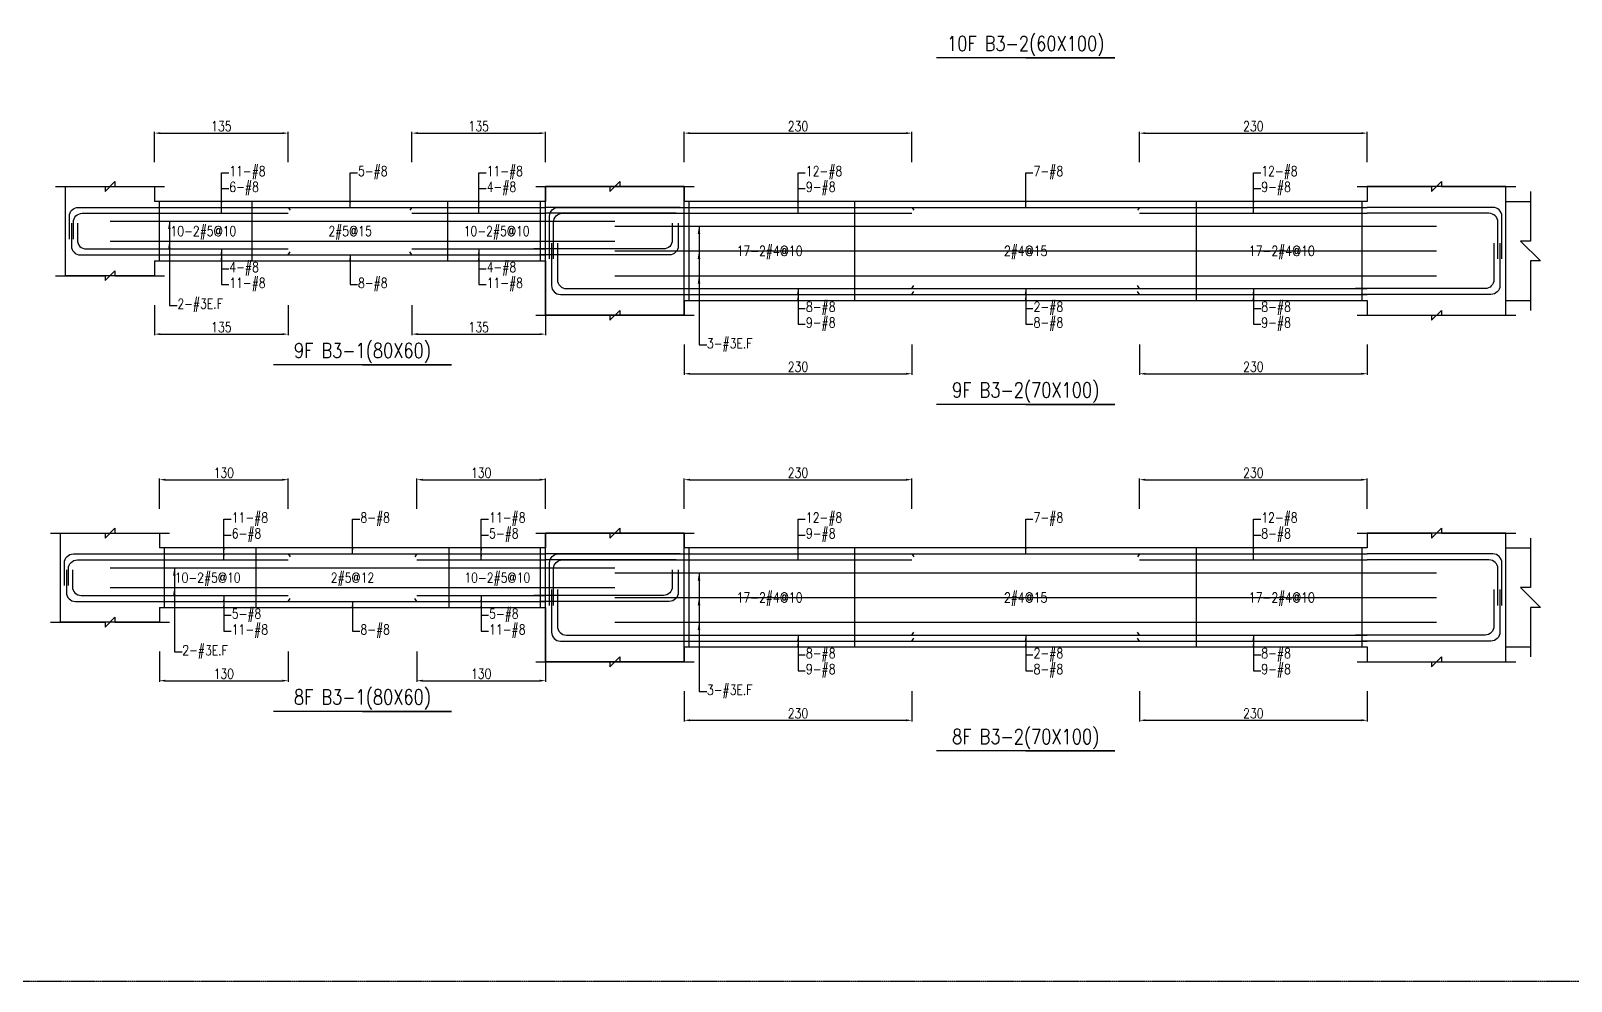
# Model space of a CAD drawing. Header units: millimetres. Extents: x 0 to 84580, y -12276 to 4373.
# Drawn here: x 43932 to 45488, y 0 to 960 of the extents above; entities that cross this region are included whole.
import ezdxf
from ezdxf.enums import TextEntityAlignment as Align

# ---------------------------------------------------------------- set-up
doc = ezdxf.new("R2010")
doc.units = ezdxf.units.MM
doc.header["$MEASUREMENT"] = 0
doc.linetypes.add('CENTER', pattern=[2, 1.25, -0.25, 0.25, -0.25])
for name, color, linetype in [('S-DIM', 2, 'Continuous'), ('S-GRID', 1, 'CENTER'), ('S-LEADER', 2, 'Continuous'), ('S-RC', 130, 'Continuous'), ('S-REINF', 6, 'Continuous'), ('S-TEXT', 2, 'Continuous')]:
    doc.layers.add(name, color=color, linetype=linetype)
doc.styles.add('CS4', font='romans.shx', dxfattribs={"width": 0.8, "bigfont": 'lsp.shx'})
doc.styles.get("Standard").update_dxf_attribs({"font": 'arial.ttf'})
doc.dimstyles.new('ISO-25', dxfattribs={"dimtxt": 2.5, "dimasz": 2.5, "dimexe": 1.25, "dimexo": 0.625, "dimtad": 1, "dimtxsty": 'Standard', "dimcen": 2.5, "dimadec": 0, "dimazin": 0, "dimtfac": 1, "dimtmove": 0, "dimatfit": 3, "dimfxl": 0, "dimarcsym": 0})

# ---------------------------------------------------------------- blocks, each defined once
blk = doc.blocks.new('*D471')
at = {"layer": 'DEFPOINTS', "color": 0, "transparency": 16777216}
for p in [(44191.9, 506.5), (44061.9, 476.5), (44191.9, 476.5)]:
    blk.add_point(p, dxfattribs=at)
at = {"layer": 'S-DIM', "color": 0, "lineweight": -2, "transparency": 16777216}
for p, q in [((44061.9, 477.1), (44061.9, 507.8)), ((44067.9, 506.5), (44185.9, 506.5)), ((44191.9, 477.1), (44191.9, 507.8))]:
    blk.add_line(p, q, dxfattribs=at)
at = {"layer": 'S-DIM', "color": 0, "transparency": 16777216}
for points in [[(44067.9, 507.5), (44067.9, 505.5), (44061.9, 506.5)], [(44185.9, 507.5), (44185.9, 505.5), (44191.9, 506.5)]]:
    blk.add_solid(points, dxfattribs=at)
at = {"layer": 'S-DIM', "color": 0, "transparency": 16777216, "insert": (44126.9, 513.5), "char_height": 10, "attachment_point": 5, "style": 'CS4'}
blk.add_mtext('130', dxfattribs=at)
blk = doc.blocks.new('*D472')
at = {"layer": 'DEFPOINTS', "color": 0, "transparency": 16777216}
for p in [(44451.9, 506.5), (44321.9, 476.5), (44451.9, 476.5)]:
    blk.add_point(p, dxfattribs=at)
at = {"layer": 'S-DIM', "color": 0, "lineweight": -2, "transparency": 16777216}
for p, q in [((44321.9, 477.1), (44321.9, 507.8)), ((44327.9, 506.5), (44445.9, 506.5)), ((44451.9, 477.1), (44451.9, 507.8))]:
    blk.add_line(p, q, dxfattribs=at)
at = {"layer": 'S-DIM', "color": 0, "transparency": 16777216}
for points in [[(44327.9, 507.5), (44327.9, 505.5), (44321.9, 506.5)], [(44445.9, 507.5), (44445.9, 505.5), (44451.9, 506.5)]]:
    blk.add_solid(points, dxfattribs=at)
at = {"layer": 'S-DIM', "color": 0, "transparency": 16777216, "insert": (44386.9, 513.5), "char_height": 10, "attachment_point": 5, "style": 'CS4'}
blk.add_mtext('130', dxfattribs=at)
blk = doc.blocks.new('*D473')
at = {"layer": 'DEFPOINTS', "color": 0, "transparency": 16777216}
for p in [(44061.9, 333.5), (44191.9, 333.5), (44191.9, 303.5)]:
    blk.add_point(p, dxfattribs=at)
at = {"layer": 'S-DIM', "color": 0, "lineweight": -2, "transparency": 16777216}
for p, q in [((44061.9, 332.9), (44061.9, 302.3)), ((44191.9, 332.9), (44191.9, 302.3)), ((44067.9, 303.5), (44185.9, 303.5))]:
    blk.add_line(p, q, dxfattribs=at)
at = {"layer": 'S-DIM', "color": 0, "transparency": 16777216}
for points in [[(44067.9, 304.5), (44067.9, 302.5), (44061.9, 303.5)], [(44185.9, 304.5), (44185.9, 302.5), (44191.9, 303.5)]]:
    blk.add_solid(points, dxfattribs=at)
at = {"layer": 'S-DIM', "color": 0, "transparency": 16777216, "insert": (44126.9, 310.5), "char_height": 10, "attachment_point": 5, "style": 'CS4'}
blk.add_mtext('130', dxfattribs=at)
blk = doc.blocks.new('*D474')
at = {"layer": 'DEFPOINTS', "color": 0, "transparency": 16777216}
for p in [(44321.9, 333.5), (44451.9, 333.5), (44451.9, 303.5)]:
    blk.add_point(p, dxfattribs=at)
at = {"layer": 'S-DIM', "color": 0, "lineweight": -2, "transparency": 16777216}
for p, q in [((44321.9, 332.9), (44321.9, 302.3)), ((44451.9, 332.9), (44451.9, 302.3)), ((44327.9, 303.5), (44445.9, 303.5))]:
    blk.add_line(p, q, dxfattribs=at)
at = {"layer": 'S-DIM', "color": 0, "transparency": 16777216}
for points in [[(44327.9, 304.5), (44327.9, 302.5), (44321.9, 303.5)], [(44445.9, 304.5), (44445.9, 302.5), (44451.9, 303.5)]]:
    blk.add_solid(points, dxfattribs=at)
at = {"layer": 'S-DIM', "color": 0, "transparency": 16777216, "insert": (44386.9, 310.5), "char_height": 10, "attachment_point": 5, "style": 'CS4'}
blk.add_mtext('130', dxfattribs=at)
blk = doc.blocks.new('*D475')
at = {"layer": 'DEFPOINTS', "color": 0, "transparency": 16777216}
for p in [(44191.9, 856.5), (44056.9, 826.5), (44191.9, 826.5)]:
    blk.add_point(p, dxfattribs=at)
at = {"layer": 'S-DIM', "color": 0, "lineweight": -2, "transparency": 16777216}
for p, q in [((44056.9, 827.1), (44056.9, 857.8)), ((44062.9, 856.5), (44185.9, 856.5)), ((44191.9, 827.1), (44191.9, 857.8))]:
    blk.add_line(p, q, dxfattribs=at)
at = {"layer": 'S-DIM', "color": 0, "transparency": 16777216}
for points in [[(44062.9, 857.5), (44062.9, 855.5), (44056.9, 856.5)], [(44185.9, 857.5), (44185.9, 855.5), (44191.9, 856.5)]]:
    blk.add_solid(points, dxfattribs=at)
at = {"layer": 'S-DIM', "color": 0, "transparency": 16777216, "insert": (44124.4, 863.5), "char_height": 10, "attachment_point": 5, "style": 'CS4'}
blk.add_mtext('135', dxfattribs=at)
blk = doc.blocks.new('*D476')
at = {"layer": 'DEFPOINTS', "color": 0, "transparency": 16777216}
for p in [(44451.9, 856.5), (44316.9, 826.5), (44451.9, 826.5)]:
    blk.add_point(p, dxfattribs=at)
at = {"layer": 'S-DIM', "color": 0, "lineweight": -2, "transparency": 16777216}
for p, q in [((44316.9, 827.1), (44316.9, 857.8)), ((44322.9, 856.5), (44445.9, 856.5)), ((44451.9, 827.1), (44451.9, 857.8))]:
    blk.add_line(p, q, dxfattribs=at)
at = {"layer": 'S-DIM', "color": 0, "transparency": 16777216}
for points in [[(44322.9, 857.5), (44322.9, 855.5), (44316.9, 856.5)], [(44445.9, 857.5), (44445.9, 855.5), (44451.9, 856.5)]]:
    blk.add_solid(points, dxfattribs=at)
at = {"layer": 'S-DIM', "color": 0, "transparency": 16777216, "insert": (44384.4, 863.5), "char_height": 10, "attachment_point": 5, "style": 'CS4'}
blk.add_mtext('135', dxfattribs=at)
blk = doc.blocks.new('*D477')
at = {"layer": 'DEFPOINTS', "color": 0, "transparency": 16777216}
for p in [(44056.9, 683.5), (44191.9, 683.5), (44191.9, 653.5)]:
    blk.add_point(p, dxfattribs=at)
at = {"layer": 'S-DIM', "color": 0, "lineweight": -2, "transparency": 16777216}
for p, q in [((44056.9, 682.9), (44056.9, 652.3)), ((44191.9, 682.9), (44191.9, 652.3)), ((44062.9, 653.5), (44185.9, 653.5))]:
    blk.add_line(p, q, dxfattribs=at)
at = {"layer": 'S-DIM', "color": 0, "transparency": 16777216}
for points in [[(44062.9, 654.5), (44062.9, 652.5), (44056.9, 653.5)], [(44185.9, 654.5), (44185.9, 652.5), (44191.9, 653.5)]]:
    blk.add_solid(points, dxfattribs=at)
at = {"layer": 'S-DIM', "color": 0, "transparency": 16777216, "insert": (44124.4, 660.5), "char_height": 10, "attachment_point": 5, "style": 'CS4'}
blk.add_mtext('135', dxfattribs=at)
blk = doc.blocks.new('*D478')
at = {"layer": 'DEFPOINTS', "color": 0, "transparency": 16777216}
for p in [(44316.9, 683.5), (44451.9, 683.5), (44451.9, 653.5)]:
    blk.add_point(p, dxfattribs=at)
at = {"layer": 'S-DIM', "color": 0, "lineweight": -2, "transparency": 16777216}
for p, q in [((44316.9, 682.9), (44316.9, 652.3)), ((44451.9, 682.9), (44451.9, 652.3)), ((44322.9, 653.5), (44445.9, 653.5))]:
    blk.add_line(p, q, dxfattribs=at)
at = {"layer": 'S-DIM', "color": 0, "transparency": 16777216}
for points in [[(44322.9, 654.5), (44322.9, 652.5), (44316.9, 653.5)], [(44445.9, 654.5), (44445.9, 652.5), (44451.9, 653.5)]]:
    blk.add_solid(points, dxfattribs=at)
at = {"layer": 'S-DIM', "color": 0, "transparency": 16777216, "insert": (44384.4, 660.5), "char_height": 10, "attachment_point": 5, "style": 'CS4'}
blk.add_mtext('135', dxfattribs=at)
blk = doc.blocks.new('*D491')
at = {"layer": 'DEFPOINTS', "color": 0, "transparency": 16777216}
for p in [(44821.9, 506.5), (44591.9, 476.5), (44821.9, 476.5)]:
    blk.add_point(p, dxfattribs=at)
at = {"layer": 'S-DIM', "color": 0, "lineweight": -2, "transparency": 16777216}
for p, q in [((44591.9, 477.1), (44591.9, 507.8)), ((44597.9, 506.5), (44815.9, 506.5)), ((44821.9, 477.1), (44821.9, 507.8))]:
    blk.add_line(p, q, dxfattribs=at)
at = {"layer": 'S-DIM', "color": 0, "transparency": 16777216}
for points in [[(44597.9, 507.5), (44597.9, 505.5), (44591.9, 506.5)], [(44815.9, 507.5), (44815.9, 505.5), (44821.9, 506.5)]]:
    blk.add_solid(points, dxfattribs=at)
at = {"layer": 'S-DIM', "color": 0, "transparency": 16777216, "insert": (44706.9, 513.5), "char_height": 10, "attachment_point": 5, "style": 'CS4'}
blk.add_mtext('230', dxfattribs=at)
blk = doc.blocks.new('*D492')
at = {"layer": 'DEFPOINTS', "color": 0, "transparency": 16777216}
for p in [(45281.9, 506.5), (45051.9, 476.5), (45281.9, 476.5)]:
    blk.add_point(p, dxfattribs=at)
at = {"layer": 'S-DIM', "color": 0, "lineweight": -2, "transparency": 16777216}
for p, q in [((45051.9, 477.1), (45051.9, 507.8)), ((45057.9, 506.5), (45275.9, 506.5)), ((45281.9, 477.1), (45281.9, 507.8))]:
    blk.add_line(p, q, dxfattribs=at)
at = {"layer": 'S-DIM', "color": 0, "transparency": 16777216}
for points in [[(45057.9, 507.5), (45057.9, 505.5), (45051.9, 506.5)], [(45275.9, 507.5), (45275.9, 505.5), (45281.9, 506.5)]]:
    blk.add_solid(points, dxfattribs=at)
at = {"layer": 'S-DIM', "color": 0, "transparency": 16777216, "insert": (45166.9, 513.5), "char_height": 10, "attachment_point": 5, "style": 'CS4'}
blk.add_mtext('230', dxfattribs=at)
blk = doc.blocks.new('*D493')
at = {"layer": 'DEFPOINTS', "color": 0, "transparency": 16777216}
for p in [(44591.9, 293.5), (44821.9, 293.5), (44821.9, 263.5)]:
    blk.add_point(p, dxfattribs=at)
at = {"layer": 'S-DIM', "color": 0, "lineweight": -2, "transparency": 16777216}
for p, q in [((44591.9, 292.9), (44591.9, 262.3)), ((44821.9, 292.9), (44821.9, 262.3)), ((44597.9, 263.5), (44815.9, 263.5))]:
    blk.add_line(p, q, dxfattribs=at)
at = {"layer": 'S-DIM', "color": 0, "transparency": 16777216}
for points in [[(44597.9, 264.5), (44597.9, 262.5), (44591.9, 263.5)], [(44815.9, 264.5), (44815.9, 262.5), (44821.9, 263.5)]]:
    blk.add_solid(points, dxfattribs=at)
at = {"layer": 'S-DIM', "color": 0, "transparency": 16777216, "insert": (44706.9, 270.5), "char_height": 10, "attachment_point": 5, "style": 'CS4'}
blk.add_mtext('230', dxfattribs=at)
blk = doc.blocks.new('*D494')
at = {"layer": 'DEFPOINTS', "color": 0, "transparency": 16777216}
for p in [(45051.9, 293.5), (45281.9, 293.5), (45281.9, 263.5)]:
    blk.add_point(p, dxfattribs=at)
at = {"layer": 'S-DIM', "color": 0, "lineweight": -2, "transparency": 16777216}
for p, q in [((45051.9, 292.9), (45051.9, 262.3)), ((45281.9, 292.9), (45281.9, 262.3)), ((45057.9, 263.5), (45275.9, 263.5))]:
    blk.add_line(p, q, dxfattribs=at)
at = {"layer": 'S-DIM', "color": 0, "transparency": 16777216}
for points in [[(45057.9, 264.5), (45057.9, 262.5), (45051.9, 263.5)], [(45275.9, 264.5), (45275.9, 262.5), (45281.9, 263.5)]]:
    blk.add_solid(points, dxfattribs=at)
at = {"layer": 'S-DIM', "color": 0, "transparency": 16777216, "insert": (45166.9, 270.5), "char_height": 10, "attachment_point": 5, "style": 'CS4'}
blk.add_mtext('230', dxfattribs=at)
blk = doc.blocks.new('*D495')
at = {"layer": 'DEFPOINTS', "color": 0, "transparency": 16777216}
for p in [(44821.9, 856.5), (44591.9, 826.5), (44821.9, 826.5)]:
    blk.add_point(p, dxfattribs=at)
at = {"layer": 'S-DIM', "color": 0, "lineweight": -2, "transparency": 16777216}
for p, q in [((44591.9, 827.1), (44591.9, 857.8)), ((44597.9, 856.5), (44815.9, 856.5)), ((44821.9, 827.1), (44821.9, 857.8))]:
    blk.add_line(p, q, dxfattribs=at)
at = {"layer": 'S-DIM', "color": 0, "transparency": 16777216}
for points in [[(44597.9, 857.5), (44597.9, 855.5), (44591.9, 856.5)], [(44815.9, 857.5), (44815.9, 855.5), (44821.9, 856.5)]]:
    blk.add_solid(points, dxfattribs=at)
at = {"layer": 'S-DIM', "color": 0, "transparency": 16777216, "insert": (44706.9, 863.5), "char_height": 10, "attachment_point": 5, "style": 'CS4'}
blk.add_mtext('230', dxfattribs=at)
blk = doc.blocks.new('*D496')
at = {"layer": 'DEFPOINTS', "color": 0, "transparency": 16777216}
for p in [(45281.9, 856.5), (45051.9, 826.5), (45281.9, 826.5)]:
    blk.add_point(p, dxfattribs=at)
at = {"layer": 'S-DIM', "color": 0, "lineweight": -2, "transparency": 16777216}
for p, q in [((45051.9, 827.1), (45051.9, 857.8)), ((45057.9, 856.5), (45275.9, 856.5)), ((45281.9, 827.1), (45281.9, 857.8))]:
    blk.add_line(p, q, dxfattribs=at)
at = {"layer": 'S-DIM', "color": 0, "transparency": 16777216}
for points in [[(45057.9, 857.5), (45057.9, 855.5), (45051.9, 856.5)], [(45275.9, 857.5), (45275.9, 855.5), (45281.9, 856.5)]]:
    blk.add_solid(points, dxfattribs=at)
at = {"layer": 'S-DIM', "color": 0, "transparency": 16777216, "insert": (45166.9, 863.5), "char_height": 10, "attachment_point": 5, "style": 'CS4'}
blk.add_mtext('230', dxfattribs=at)
blk = doc.blocks.new('*D497')
at = {"layer": 'DEFPOINTS', "color": 0, "transparency": 16777216}
for p in [(44591.9, 643.5), (44821.9, 643.5), (44821.9, 613.5)]:
    blk.add_point(p, dxfattribs=at)
at = {"layer": 'S-DIM', "color": 0, "lineweight": -2, "transparency": 16777216}
for p, q in [((44591.9, 642.9), (44591.9, 612.3)), ((44821.9, 642.9), (44821.9, 612.3)), ((44597.9, 613.5), (44815.9, 613.5))]:
    blk.add_line(p, q, dxfattribs=at)
at = {"layer": 'S-DIM', "color": 0, "transparency": 16777216}
for points in [[(44597.9, 614.5), (44597.9, 612.5), (44591.9, 613.5)], [(44815.9, 614.5), (44815.9, 612.5), (44821.9, 613.5)]]:
    blk.add_solid(points, dxfattribs=at)
at = {"layer": 'S-DIM', "color": 0, "transparency": 16777216, "insert": (44706.9, 620.5), "char_height": 10, "attachment_point": 5, "style": 'CS4'}
blk.add_mtext('230', dxfattribs=at)
blk = doc.blocks.new('*D498')
at = {"layer": 'DEFPOINTS', "color": 0, "transparency": 16777216}
for p in [(45051.9, 643.5), (45281.9, 643.5), (45281.9, 613.5)]:
    blk.add_point(p, dxfattribs=at)
at = {"layer": 'S-DIM', "color": 0, "lineweight": -2, "transparency": 16777216}
for p, q in [((45051.9, 642.9), (45051.9, 612.3)), ((45281.9, 642.9), (45281.9, 612.3)), ((45057.9, 613.5), (45275.9, 613.5))]:
    blk.add_line(p, q, dxfattribs=at)
at = {"layer": 'S-DIM', "color": 0, "transparency": 16777216}
for points in [[(45057.9, 614.5), (45057.9, 612.5), (45051.9, 613.5)], [(45275.9, 614.5), (45275.9, 612.5), (45281.9, 613.5)]]:
    blk.add_solid(points, dxfattribs=at)
at = {"layer": 'S-DIM', "color": 0, "transparency": 16777216, "insert": (45166.9, 620.5), "char_height": 10, "attachment_point": 5, "style": 'CS4'}
blk.add_mtext('230', dxfattribs=at)

msp = doc.modelspace()

# ---------------------------------------------------------------- linework, layer by layer
for p, q in [((45421.908, 787.522), (45446.908, 787.522)), ((45421.908, 687.522), (45446.908, 687.522)), ((45421.908, 437.522), (45446.908, 437.522)), ((45421.908, 337.522), (45446.908, 337.522))]:
    msp.add_line(p, q)
at = {"layer": 'S-GRID'}
msp.add_lwpolyline([(42290, 0), (45519, 0), (45519, 2069), (42290, 2069), (42290, 0)], dxfattribs=at)
at = {"layer": 'S-RC'}
for points in [[(44936.908, 932.522), (45026.908, 932.522), (44846.908, 932.522)], [(43956.908, 802.522), (44006.908, 802.513), (44006.907, 797.513), (44016.909, 807.511), (44016.908, 802.511), (44066.908, 802.501)], [(44056.908, 727.522), (44056.908, 712.522), (43966.908, 712.522), (43966.908, 802.522), (44056.908, 802.522), (44056.908, 787.522)], [(44441.908, 802.522), (44516.908, 802.508), (44516.907, 797.508), (44526.909, 807.506), (44526.908, 802.506), (44601.908, 802.491)], [(44441.908, 802.522), (44516.908, 802.508), (44516.907, 797.508), (44526.909, 807.506), (44526.908, 802.506), (44601.908, 802.491)], [(44451.908, 727.522), (44451.908, 672.522), (44591.908, 672.522), (44591.908, 802.522), (44451.908, 802.522), (44451.908, 787.522)], [(44591.908, 687.522), (44591.908, 672.522), (44451.908, 672.522), (44451.908, 802.522), (44591.908, 802.522), (44591.908, 787.522)], [(45271.908, 802.522), (45346.908, 802.508), (45346.907, 797.508), (45356.909, 807.506), (45356.908, 802.506), (45431.908, 802.491)], [(45281.908, 687.522), (45281.908, 672.522), (45421.908, 672.522), (45421.908, 802.522), (45281.908, 802.522), (45281.908, 787.522)], [(45446.908, 797.522), (45446.908, 747.522), (45436.908, 747.522), (45456.908, 727.522), (45446.908, 727.522), (45446.908, 677.522)], [(44451.908, 787.522), (44056.908, 787.522)], [(45281.908, 787.522), (44591.908, 787.522)], [(43956.908, 712.522), (44006.908, 712.513), (44006.907, 707.513), (44016.909, 717.511), (44016.908, 712.511), (44066.908, 712.501)], [(44056.908, 727.522), (44451.908, 727.522)], [(44591.908, 687.522), (45281.908, 687.522)], [(44441.908, 672.522), (44516.908, 672.508), (44516.907, 667.508), (44526.909, 677.506), (44526.908, 672.506), (44601.908, 672.491)], [(44441.908, 672.522), (44516.908, 672.508), (44516.907, 667.508), (44526.909, 677.506), (44526.908, 672.506), (44601.908, 672.491)], [(45271.908, 672.522), (45346.908, 672.508), (45346.907, 667.508), (45356.909, 677.506), (45356.908, 672.506), (45431.908, 672.491)], [(44266.908, 622.522), (44356.908, 622.522), (44176.908, 622.522)], [(44936.908, 582.522), (45026.908, 582.522), (44846.908, 582.522)], [(43951.908, 452.522), (44006.908, 452.512), (44006.907, 447.512), (44016.909, 457.51), (44016.908, 452.51), (44071.908, 452.499)], [(44061.908, 377.522), (44061.908, 362.522), (43961.908, 362.522), (43961.908, 452.522), (44061.908, 452.522), (44061.908, 437.522)], [(44441.908, 452.522), (44516.908, 452.508), (44516.907, 447.508), (44526.909, 457.506), (44526.908, 452.506), (44601.908, 452.491)], [(44441.908, 452.522), (44516.908, 452.508), (44516.907, 447.508), (44526.909, 457.506), (44526.908, 452.506), (44601.908, 452.491)], [(44451.908, 377.522), (44451.908, 322.522), (44591.908, 322.522), (44591.908, 452.522), (44451.908, 452.522), (44451.908, 437.522)], [(44591.908, 337.522), (44591.908, 322.522), (44451.908, 322.522), (44451.908, 452.522), (44591.908, 452.522), (44591.908, 437.522)], [(45271.908, 452.522), (45346.908, 452.508), (45346.907, 447.508), (45356.909, 457.506), (45356.908, 452.506), (45431.908, 452.491)], [(45281.908, 337.522), (45281.908, 322.522), (45421.908, 322.522), (45421.908, 452.522), (45281.908, 452.522), (45281.908, 437.522)], [(44451.908, 437.522), (44061.908, 437.522)], [(45281.908, 437.522), (44591.908, 437.522)], [(45446.908, 447.522), (45446.908, 397.522), (45436.908, 397.522), (45456.908, 377.522), (45446.908, 377.522), (45446.908, 327.522)], [(44061.908, 377.522), (44451.908, 377.522)], [(43951.908, 362.522), (44006.908, 362.512), (44006.907, 357.512), (44016.909, 367.51), (44016.908, 362.51), (44071.908, 362.499)], [(44441.908, 322.522), (44516.908, 322.508), (44516.907, 317.508), (44526.909, 327.506), (44526.908, 322.506), (44601.908, 322.491)], [(44441.908, 322.522), (44516.908, 322.508), (44516.907, 317.508), (44526.909, 327.506), (44526.908, 322.506), (44601.908, 322.491)], [(44591.908, 337.522), (45281.908, 337.522)], [(45271.908, 322.522), (45346.908, 322.508), (45346.907, 317.508), (45356.909, 327.506), (45356.908, 322.506), (45431.908, 322.491)], [(44266.908, 272.522), (44356.908, 272.522), (44176.908, 272.522)], [(44936.908, 232.522), (45026.908, 232.522), (44846.908, 232.522)]]:
    msp.add_lwpolyline(points, dxfattribs=at)
at = {"layer": 'S-REINF'}
for points in [[(43970.908, 749.522), (43970.908, 772.522, -0.41421356), (43979.908, 781.522), (44056.908, 781.522)], [(44455.908, 729.522), (44455.908, 772.522, -0.41421356), (44464.908, 781.522), (44591.908, 781.522)], [(45417.908, 729.522), (45417.908, 772.522, 0.41421356), (45408.908, 781.522), (45281.908, 781.522)], [(43972.908, 765.522), (43972.908, 742.522, 0.41421356), (43981.908, 733.522), (44056.908, 733.522)], [(43974.908, 749.522), (43974.908, 766.522, -0.41421356), (43983.908, 775.522), (44056.908, 775.522)], [(43978.908, 765.522), (43978.908, 748.522, 0.41421356), (43987.908, 739.522), (44056.908, 739.522)], [(44579.908, 765.522), (44579.908, 748.522, -0.41421356), (44570.908, 739.522), (44439.908, 739.522)], [(44585.908, 765.522), (44585.908, 742.522, -0.41421356), (44576.908, 733.522), (44445.908, 733.522)], [(44459.908, 729.522), (44459.908, 766.522, -0.41421356), (44468.908, 775.522), (44591.908, 775.522)], [(45413.908, 729.522), (45413.908, 766.522, 0.41421356), (45404.908, 775.522), (45281.908, 775.522)], [(44457.908, 745.522), (44457.908, 702.522, 0.41421356), (44466.908, 693.522), (44591.908, 693.522)], [(44463.908, 745.522), (44463.908, 708.522, 0.41421356), (44472.908, 699.522), (44591.908, 699.522)], [(45409.908, 745.522), (45409.908, 708.522, -0.41421356), (45400.908, 699.522), (45269.908, 699.522)], [(45415.908, 745.522), (45415.908, 702.522, -0.41421356), (45406.908, 693.522), (45275.908, 693.522)], [(43965.908, 399.522), (43965.908, 422.522, -0.41421356), (43974.908, 431.522), (44061.908, 431.522)], [(43969.908, 399.522), (43969.908, 416.522, -0.41421356), (43978.908, 425.522), (44061.908, 425.522)], [(44455.908, 379.522), (44455.908, 422.522, -0.41421356), (44464.908, 431.522), (44591.908, 431.522)], [(44459.908, 379.522), (44459.908, 416.522, -0.41421356), (44468.908, 425.522), (44591.908, 425.522)], [(45417.908, 379.522), (45417.908, 422.522, 0.41421356), (45408.908, 431.522), (45281.908, 431.522)], [(45413.908, 379.522), (45413.908, 416.522, 0.41421356), (45404.908, 425.522), (45281.908, 425.522)], [(43967.908, 415.522), (43967.908, 392.522, 0.41421356), (43976.908, 383.522), (44061.908, 383.522)], [(43973.908, 415.522), (43973.908, 398.522, 0.41421356), (43982.908, 389.522), (44061.908, 389.522)], [(44579.908, 415.522), (44579.908, 398.522, -0.41421356), (44570.908, 389.522), (44439.908, 389.522)], [(44585.908, 415.522), (44585.908, 392.522, -0.41421356), (44576.908, 383.522), (44445.908, 383.522)], [(44457.908, 395.522), (44457.908, 352.522, 0.41421356), (44466.908, 343.522), (44591.908, 343.522)], [(44463.908, 395.522), (44463.908, 358.522, 0.41421356), (44472.908, 349.522), (44591.908, 349.522)], [(45409.908, 395.522), (45409.908, 358.522, -0.41421356), (45400.908, 349.522), (45269.908, 349.522)], [(45415.908, 395.522), (45415.908, 352.522, -0.41421356), (45406.908, 343.522), (45275.908, 343.522)]]:
    msp.add_lwpolyline(points, format="xyb", dxfattribs=at)
for points in [[(44056.908, 781.522), (44191.908, 781.522)], [(44191.908, 781.522), (44193.908, 778.522)], [(44191.908, 781.522), (44316.908, 781.522)], [(44316.908, 781.522), (44314.908, 778.522)], [(44316.908, 781.522), (44451.908, 781.522)], [(44587.908, 781.522), (44451.908, 781.522)], [(44591.908, 781.522), (44821.908, 781.522)], [(44821.908, 781.522), (44823.908, 778.522)], [(44821.908, 781.522), (45051.908, 781.522)], [(45051.908, 781.522), (45049.908, 778.522)], [(45051.908, 781.522), (45281.908, 781.522)], [(44056.908, 775.522), (44191.908, 775.522)], [(44316.908, 775.522), (44451.908, 775.522)], [(44583.908, 775.522), (44451.908, 775.522)], [(44591.908, 775.522), (44821.908, 775.522)], [(45051.908, 775.522), (45281.908, 775.522)], [(44056.908, 739.522), (44191.908, 739.522)], [(44056.908, 733.522), (44191.908, 733.522)], [(44191.908, 733.522), (44193.908, 736.522)], [(44191.908, 733.522), (44316.908, 733.522)], [(44316.908, 733.522), (44314.908, 736.522)], [(44316.908, 739.522), (44451.908, 739.522)], [(44316.908, 733.522), (44451.908, 733.522)], [(44821.908, 699.522), (44823.908, 702.522)], [(45051.908, 699.522), (45049.908, 702.522)], [(44591.908, 699.522), (44821.908, 699.522)], [(44591.908, 693.522), (44821.908, 693.522)], [(44821.908, 699.522), (45051.908, 699.522)], [(44821.908, 693.522), (44823.908, 696.522)], [(44821.908, 693.522), (45051.908, 693.522)], [(45051.908, 693.522), (45049.908, 696.522)], [(45051.908, 699.522), (45281.908, 699.522)], [(45051.908, 693.522), (45281.908, 693.522)], [(44061.908, 431.522), (44191.908, 431.522)], [(44061.908, 425.522), (44191.908, 425.522)], [(44191.908, 431.522), (44193.908, 428.522)], [(44191.908, 431.522), (44321.908, 431.522)], [(44321.908, 431.522), (44319.908, 428.522)], [(44321.908, 431.522), (44451.908, 431.522)], [(44321.908, 425.522), (44451.908, 425.522)], [(44587.908, 431.522), (44451.908, 431.522)], [(44583.908, 425.522), (44451.908, 425.522)], [(44591.908, 431.522), (44821.908, 431.522)], [(44591.908, 425.522), (44821.908, 425.522)], [(44821.908, 431.522), (44823.908, 428.522)], [(44821.908, 431.522), (45051.908, 431.522)], [(45051.908, 431.522), (45049.908, 428.522)], [(45051.908, 431.522), (45281.908, 431.522)], [(45051.908, 425.522), (45281.908, 425.522)], [(44061.908, 389.522), (44191.908, 389.522)], [(44321.908, 389.522), (44451.908, 389.522)], [(44061.908, 383.522), (44191.908, 383.522)], [(44191.908, 383.522), (44193.908, 386.522)], [(44191.908, 383.522), (44321.908, 383.522)], [(44321.908, 383.522), (44319.908, 386.522)], [(44321.908, 383.522), (44451.908, 383.522)], [(44591.908, 349.522), (44821.908, 349.522)], [(44591.908, 343.522), (44821.908, 343.522)], [(44821.908, 349.522), (44823.908, 352.522)], [(44821.908, 349.522), (45051.908, 349.522)], [(44821.908, 343.522), (44823.908, 346.522)], [(44821.908, 343.522), (45051.908, 343.522)], [(45051.908, 349.522), (45049.908, 352.522)], [(45051.908, 343.522), (45049.908, 346.522)], [(45051.908, 349.522), (45281.908, 349.522)], [(45051.908, 343.522), (45281.908, 343.522)]]:
    msp.add_lwpolyline(points, dxfattribs=at)
at = {"layer": 'S-REINF', "color": 1}
for points in [[(44061.908, 727.522), (44061.908, 787.522)], [(44155.658, 727.522), (44155.658, 787.522)], [(44353.158, 727.522), (44353.158, 787.522)], [(44446.908, 727.522), (44446.908, 787.522)], [(44596.908, 687.522), (44596.908, 787.522)], [(44764.408, 687.522), (44764.408, 787.522)], [(45109.408, 687.522), (45109.408, 787.522)], [(45276.908, 687.522), (45276.908, 787.522)], [(44011.908, 767.522), (44521.908, 767.522)], [(44521.908, 762.522), (45351.908, 762.522)], [(44011.908, 747.522), (44521.908, 747.522)], [(44521.908, 737.522), (45351.908, 737.522)], [(44521.908, 712.522), (45351.908, 712.522)], [(44066.908, 377.522), (44066.908, 437.522)], [(44159.408, 377.522), (44159.408, 437.522)], [(44354.408, 377.522), (44354.408, 437.522)], [(44446.908, 377.522), (44446.908, 437.522)], [(44596.908, 337.522), (44596.908, 437.522)], [(44764.408, 337.522), (44764.408, 437.522)], [(45109.408, 337.522), (45109.408, 437.522)], [(45276.908, 337.522), (45276.908, 437.522)], [(44011.908, 417.522), (44521.908, 417.522)], [(44521.908, 412.522), (45351.908, 412.522)], [(44011.908, 397.522), (44521.908, 397.522)], [(44521.908, 387.522), (45351.908, 387.522)], [(44521.908, 362.522), (45351.908, 362.522)]]:
    msp.add_lwpolyline(points, dxfattribs=at)

# ---------------------------------------------------------------- texts
at = {"layer": 'S-LEADER', "char_height": 10, "attachment_point": 4, "style": 'CS4'}
for s, insert in [('11-#8', (44132.408, 816.522)), ('5-#8', (44262.408, 816.522)), ('11-#8', (44392.408, 816.522)), ('12-#8', (44714.908, 816.522)), ('7-#8', (44944.908, 816.522)), ('12-#8', (45174.908, 816.522)), ('6-#8', (44132.408, 800.522)), ('4-#8', (44392.408, 800.522)), ('9-#8', (44714.908, 800.522)), ('9-#8', (45174.908, 800.522)), ('4-#8', (44132.408, 719.522)), ('4-#8', (44392.408, 719.522)), ('11-#8', (44132.408, 703.522)), ('8-#8', (44262.408, 703.522)), ('11-#8', (44392.408, 703.522)), ('8-#8', (44714.908, 679.522)), ('2-#8', (44944.908, 679.522)), ('8-#8', (45174.908, 679.522)), ('9-#8', (44714.908, 663.522)), ('8-#8', (44944.908, 663.522)), ('9-#8', (45174.908, 663.522)), ('11-#8', (44134.908, 466.522)), ('8-#8', (44264.908, 466.522)), ('11-#8', (44394.908, 466.522)), ('12-#8', (44714.908, 466.522)), ('7-#8', (44944.908, 466.522)), ('12-#8', (45174.908, 466.522)), ('6-#8', (44134.908, 450.522)), ('5-#8', (44394.908, 450.522)), ('9-#8', (44714.908, 450.522)), ('8-#8', (45174.908, 450.522)), ('5-#8', (44134.908, 369.522)), ('5-#8', (44394.908, 369.522)), ('11-#8', (44134.908, 353.522)), ('8-#8', (44264.908, 353.522)), ('11-#8', (44394.908, 353.522)), ('8-#8', (44714.908, 329.522)), ('2-#8', (44944.908, 329.522)), ('8-#8', (45174.908, 329.522)), ('9-#8', (44714.908, 313.522)), ('8-#8', (44944.908, 313.522)), ('9-#8', (45174.908, 313.522))]:
    msp.add_mtext(s, dxfattribs=dict(at, insert=insert))
at = {"layer": 'S-LEADER', "color": 3, "char_height": 10, "attachment_point": 4, "style": 'CS4'}
for s, insert in [('2-#3E.F', (44079.908, 682.522)), ('3-#3E.F', (44614.908, 642.522)), ('2-#3E.F', (44084.908, 332.522)), ('3-#3E.F', (44614.908, 292.522))]:
    msp.add_mtext(s, dxfattribs=dict(at, insert=insert))
at = {"layer": 'S-RC', "style": 'CS4', "width": 0.8}
for s, p in [('10F B3-2(60X100)', (44936.908, 939.522)), ('9F B3-1(80X60)', (44266.908, 629.522)), ('9F B3-2(70X100)', (44936.908, 589.522)), ('8F B3-1(80X60)', (44266.908, 279.522)), ('8F B3-2(70X100)', (44936.908, 239.522))]:
    msp.add_text(s, height=15, dxfattribs=at).set_placement(p, align=Align.CENTER)
at = {"layer": 'S-TEXT', "color": 1, "style": 'CS4', "width": 0.8}
for s, p in [('10-2#5@10', (44106.283, 752.522)), ('2#5@15', (44254.408, 752.522)), ('10-2#5@10', (44402.533, 752.522)), ('17-2#4@10', (44678.158, 732.522)), ('2#4@15', (44936.908, 732.522)), ('17-2#4@10', (45195.658, 732.522)), ('10-2#5@10', (44110.658, 402.522)), ('2#5@12', (44256.908, 402.522)), ('10-2#5@10', (44403.158, 402.522)), ('17-2#4@10', (44678.158, 382.522)), ('2#4@15', (44936.908, 382.522)), ('17-2#4@10', (45195.658, 382.522))]:
    msp.add_text(s, height=10, dxfattribs=at).set_placement(p, align=Align.CENTER)

# ---------------------------------------------------------------- dimensions: what is measured, and where the dimension line sits
at = {"layer": 'S-DIM'}
for p1, p2, distance, picture, middle in [((44056.908, 826.522), (44191.908, 826.522), 30, '*D475', (44124.408, 863.522)), ((44316.908, 826.522), (44451.908, 826.522), 30, '*D476', (44384.408, 863.522)), ((44591.908, 826.522), (44821.908, 826.522), 30, '*D495', (44706.908, 863.522)), ((45051.908, 826.522), (45281.908, 826.522), 30, '*D496', (45166.908, 863.522)), ((44056.908, 683.522), (44191.908, 683.522), -30, '*D477', (44124.408, 660.522)), ((44316.908, 683.522), (44451.908, 683.522), -30, '*D478', (44384.408, 660.522)), ((44591.908, 643.522), (44821.908, 643.522), -30, '*D497', (44706.908, 620.522)), ((45051.908, 643.522), (45281.908, 643.522), -30, '*D498', (45166.908, 620.522)), ((44061.908, 476.522), (44191.908, 476.522), 30, '*D471', (44126.908, 513.522)), ((44321.908, 476.522), (44451.908, 476.522), 30, '*D472', (44386.908, 513.522)), ((44591.908, 476.522), (44821.908, 476.522), 30, '*D491', (44706.908, 513.522)), ((45051.908, 476.522), (45281.908, 476.522), 30, '*D492', (45166.908, 513.522)), ((44061.908, 333.522), (44191.908, 333.522), -30, '*D473', (44126.908, 310.522)), ((44321.908, 333.522), (44451.908, 333.522), -30, '*D474', (44386.908, 310.522)), ((44591.908, 293.522), (44821.908, 293.522), -30, '*D493', (44706.908, 270.522)), ((45051.908, 293.522), (45281.908, 293.522), -30, '*D494', (45166.908, 270.522))]:
    dim = msp.add_aligned_dim(p1=p1, p2=p2, distance=distance, dimstyle='ISO-25', override={"dimtxt": 10, "dimasz": 6, "dimgap": 2, "dimtxsty": 'CS4'}, dxfattribs=at)
    dim.commit()
    dim.dimension.update_dxf_attribs({"geometry": picture, "text_midpoint": middle})

# ---------------------------------------------------------------- leaders
at = {"layer": 'S-LEADER', "annotation_type": 0, "has_hookline": 1, "hookline_direction": 0}
for points, override, text_width in [([(44124.408, 781.522), (44124.408, 816.522), (44131.783, 816.522)], {"dimasz": 6, "dimtad": 0}, 37.333), ([(44254.408, 781.522), (44254.408, 816.522), (44261.783, 816.522)], {"dimasz": 6, "dimtad": 0}, 30.857), ([(44384.408, 781.522), (44384.408, 816.522), (44391.783, 816.522)], {"dimasz": 6, "dimtad": 0}, 37.333), ([(44706.908, 781.522), (44706.908, 816.522), (44714.283, 816.522)], {"dimasz": 6, "dimtad": 0}, 37.333), ([(44936.908, 781.522), (44936.908, 816.522), (44944.283, 816.522)], {"dimasz": 6, "dimtad": 0}, 30.857), ([(45166.908, 781.522), (45166.908, 816.522), (45174.283, 816.522)], {"dimasz": 6, "dimtad": 0}, 37.333), ([(44124.408, 775.522), (44124.408, 800.522), (44131.783, 800.522)], {"dimasz": 6, "dimtad": 0}, 30.476), ([(44384.408, 775.522), (44384.408, 800.522), (44391.783, 800.522)], {"dimasz": 6, "dimtad": 0}, 30.857), ([(44706.908, 775.522), (44706.908, 800.522), (44714.283, 800.522)], {"dimasz": 6, "dimtad": 0}, 30.857), ([(45166.908, 775.522), (45166.908, 800.522), (45174.283, 800.522)], {"dimasz": 6, "dimtad": 0}, 30.857), ([(44071.908, 747.522), (44071.908, 682.522), (44079.283, 682.522)], {"dimasz": 8, "dimtad": 0}, 49.524), ([(44124.408, 739.522), (44124.408, 719.522), (44131.783, 719.522)], {"dimasz": 6, "dimtad": 0}, 30.857), ([(44124.408, 733.522), (44124.408, 703.522), (44131.783, 703.522)], {"dimasz": 6, "dimtad": 0}, 37.333), ([(44254.408, 733.522), (44254.408, 703.522), (44261.783, 703.522)], {"dimasz": 6, "dimtad": 0}, 30.857), ([(44384.408, 739.522), (44384.408, 719.522), (44391.783, 719.522)], {"dimasz": 6, "dimtad": 0}, 30.857), ([(44384.408, 733.522), (44384.408, 703.522), (44391.783, 703.522)], {"dimasz": 6, "dimtad": 0}, 37.333), ([(44606.908, 712.522), (44606.908, 642.522), (44614.283, 642.522)], {"dimasz": 8, "dimtad": 0}, 49.524), ([(44706.908, 699.522), (44706.908, 679.522), (44714.283, 679.522)], {"dimasz": 6, "dimtad": 0}, 30.857), ([(44706.908, 693.522), (44706.908, 663.522), (44714.283, 663.522)], {"dimasz": 6, "dimtad": 0}, 30.857), ([(44936.908, 699.522), (44936.908, 679.522), (44944.283, 679.522)], {"dimasz": 6, "dimtad": 0}, 30.857), ([(44936.908, 693.522), (44936.908, 663.522), (44944.283, 663.522)], {"dimasz": 6, "dimtad": 0}, 30.857), ([(45166.908, 699.522), (45166.908, 679.522), (45174.283, 679.522)], {"dimasz": 6, "dimtad": 0}, 30.857), ([(45166.908, 693.522), (45166.908, 663.522), (45174.283, 663.522)], {"dimasz": 6, "dimtad": 0}, 30.857), ([(44126.908, 431.522), (44126.908, 466.522), (44134.283, 466.522)], {"dimasz": 6, "dimtad": 0}, 37.333), ([(44256.908, 431.522), (44256.908, 466.522), (44264.283, 466.522)], {"dimasz": 6, "dimtad": 0}, 30.857), ([(44386.908, 431.522), (44386.908, 466.522), (44394.283, 466.522)], {"dimasz": 6, "dimtad": 0}, 37.333), ([(44706.908, 431.522), (44706.908, 466.522), (44714.283, 466.522)], {"dimasz": 6, "dimtad": 0}, 37.333), ([(44936.908, 431.522), (44936.908, 466.522), (44944.283, 466.522)], {"dimasz": 6, "dimtad": 0}, 30.857), ([(45166.908, 431.522), (45166.908, 466.522), (45174.283, 466.522)], {"dimasz": 6, "dimtad": 0}, 37.333), ([(44126.908, 425.522), (44126.908, 450.522), (44134.283, 450.522)], {"dimasz": 6, "dimtad": 0}, 30.476), ([(44386.908, 425.522), (44386.908, 450.522), (44394.283, 450.522)], {"dimasz": 6, "dimtad": 0}, 30.857), ([(44706.908, 425.522), (44706.908, 450.522), (44714.283, 450.522)], {"dimasz": 6, "dimtad": 0}, 30.857), ([(45166.908, 425.522), (45166.908, 450.522), (45174.283, 450.522)], {"dimasz": 6, "dimtad": 0}, 30.857), ([(44076.908, 397.522), (44076.908, 332.522), (44084.283, 332.522)], {"dimasz": 8, "dimtad": 0}, 49.524), ([(44126.908, 389.522), (44126.908, 369.522), (44134.283, 369.522)], {"dimasz": 6, "dimtad": 0}, 30.857), ([(44386.908, 389.522), (44386.908, 369.522), (44394.283, 369.522)], {"dimasz": 6, "dimtad": 0}, 30.857), ([(44126.908, 383.522), (44126.908, 353.522), (44134.283, 353.522)], {"dimasz": 6, "dimtad": 0}, 37.333), ([(44256.908, 383.522), (44256.908, 353.522), (44264.283, 353.522)], {"dimasz": 6, "dimtad": 0}, 30.857), ([(44386.908, 383.522), (44386.908, 353.522), (44394.283, 353.522)], {"dimasz": 6, "dimtad": 0}, 37.333), ([(44606.908, 362.522), (44606.908, 292.522), (44614.283, 292.522)], {"dimasz": 8, "dimtad": 0}, 49.524), ([(44706.908, 349.522), (44706.908, 329.522), (44714.283, 329.522)], {"dimasz": 6, "dimtad": 0}, 30.857), ([(44706.908, 343.522), (44706.908, 313.522), (44714.283, 313.522)], {"dimasz": 6, "dimtad": 0}, 30.857), ([(44936.908, 349.522), (44936.908, 329.522), (44944.283, 329.522)], {"dimasz": 6, "dimtad": 0}, 30.857), ([(44936.908, 343.522), (44936.908, 313.522), (44944.283, 313.522)], {"dimasz": 6, "dimtad": 0}, 30.857), ([(45166.908, 349.522), (45166.908, 329.522), (45174.283, 329.522)], {"dimasz": 6, "dimtad": 0}, 30.857), ([(45166.908, 343.522), (45166.908, 313.522), (45174.283, 313.522)], {"dimasz": 6, "dimtad": 0}, 30.857)]:
    msp.add_leader(points, dimstyle='ISO-25', override=override, dxfattribs=dict(at, text_width=text_width))
at = {"layer": 'S-LEADER'}
for points in [[(44071.908, 767.522), (44071.908, 682.522), (44079.908, 682.522)], [(44606.908, 762.522), (44606.908, 642.522), (44614.908, 642.522)], [(44606.908, 737.522), (44606.908, 642.522), (44614.908, 642.522)], [(44076.908, 417.522), (44076.908, 332.522), (44084.908, 332.522)], [(44606.908, 412.522), (44606.908, 292.522), (44614.908, 292.522)], [(44606.908, 387.522), (44606.908, 292.522), (44614.908, 292.522)]]:
    msp.add_leader(points, dimstyle='ISO-25', override={"dimasz": 8}, dxfattribs=at)

doc.saveas('drawing.dxf')
